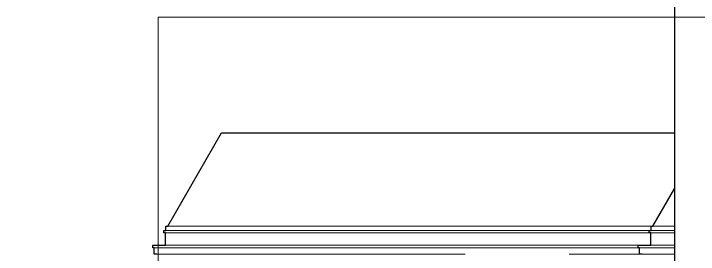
# Model space of a CAD drawing. Header units: metres. Extents: x 13 to 189, y -87 to 82.
# Drawn here: x 142.83 to 159.47, y -59.17 to -53.32 of the extents above; entities that cross this region are included whole.
import ezdxf

# ---------------------------------------------------------------- set-up
doc = ezdxf.new("R2010")
doc.units = ezdxf.units.M
doc.header["$MEASUREMENT"] = 0
for name, color, linetype, lineweight in [('cladiri', 1, 'Continuous', 30), ('Detalii Cladiri', 200, 'Continuous', 9), ('Linii de constructie', 255, 'Continuous', 0)]:
    doc.layers.add(name, color=color, linetype=linetype, lineweight=lineweight)
doc.layers.add('DOORS', color=1, linetype='Continuous')
picture_1 = doc.add_image_def('image1.jpg', size_in_pixel=(1332, 830))

msp = doc.modelspace()

# ---------------------------------------------------------------- linework, layer by layer
at = {"layer": 'cladiri'}
for points in [[(146.31, -59.165), (146.246, -59.165), (146.246, -59.005), (146.216, -59.005), (146.216, -58.945), (146.523, -58.945), (146.523, -58.643), (146.482, -58.643), (146.482, -58.583), (146.533, -58.583), (146.533, -58.478), (146.576, -58.478), (147.882, -56.215), (158.905, -56.215)], [(158.106, -59.165), (158.042, -59.165), (158.042, -59.005), (158.011, -59.005), (158.011, -58.945), (158.319, -58.945), (158.319, -58.643), (158.277, -58.643), (158.277, -58.583), (158.328, -58.583), (158.328, -58.478), (158.371, -58.478), (158.905, -57.554)]]:
    msp.add_lwpolyline(points, dxfattribs=at)
at = {"layer": 'Detalii Cladiri'}
for points in [[(146.576, -58.478), (158.328, -58.478)], [(158.371, -58.478), (158.905, -58.478)], [(146.523, -58.643), (158.277, -58.643)], [(146.533, -58.583), (158.277, -58.583)], [(158.319, -58.643), (158.905, -58.643)], [(158.328, -58.583), (158.905, -58.583)], [(146.246, -59.005), (153.742, -59.005)], [(146.523, -58.945), (158.011, -58.945)], [(153.742, -59.005), (158.042, -59.005)], [(158.042, -59.005), (158.905, -59.005)], [(158.319, -58.945), (158.905, -58.945)], [(146.31, -59.165), (153.806, -59.165)], [(156.337, -59.165), (158.106, -59.165)], [(158.106, -59.165), (158.905, -59.165)]]:
    msp.add_lwpolyline(points, dxfattribs=at)
at = {"layer": 'DOORS'}
msp.add_lwpolyline([(74.805, -86.905), (158.905, -86.905), (158.905, -27.505), (74.805, -27.505)], close=True, dxfattribs=at)

# ---------------------------------------------------------------- pictures from other files: only their frames are drawn
at = {"layer": 'Linii de constructie'}
image = msp.add_image(picture_1, insert=(146.342, -69.098), size_in_units=(25.184, 15.693), dxfattribs=dict(at, contrast=42))
image.dxf.flags = 6

doc.saveas('drawing.dxf')
